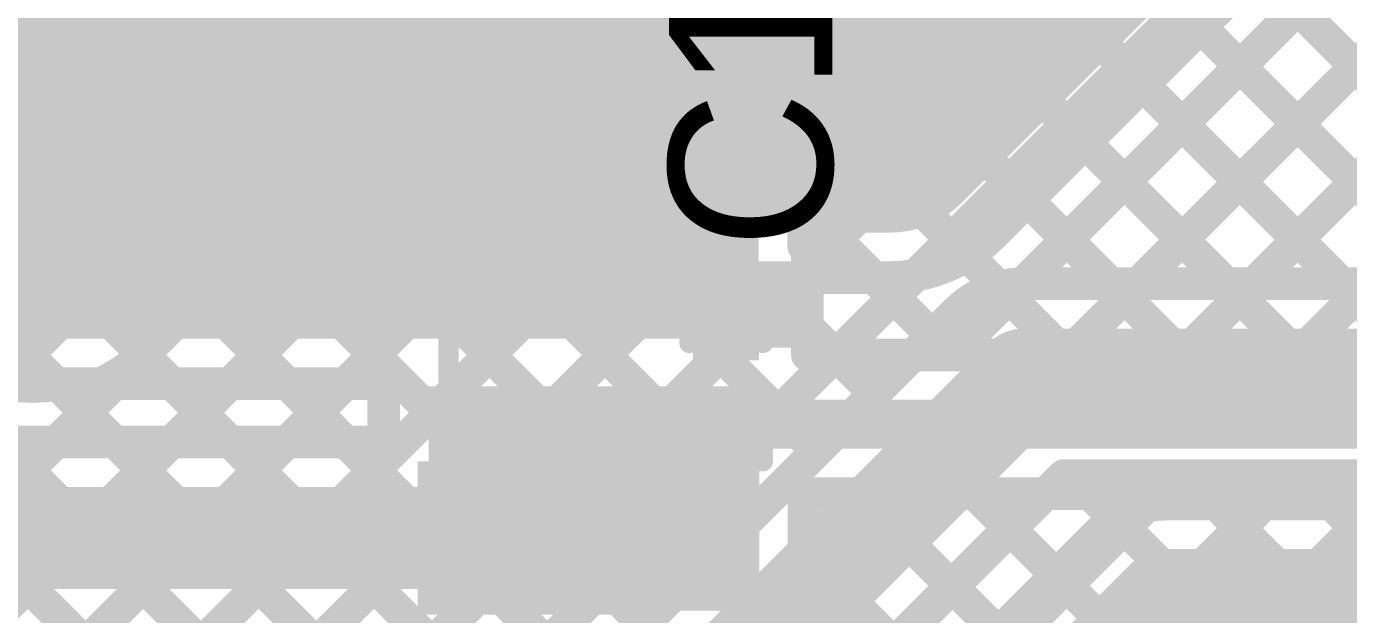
# Model space of a CAD drawing. Header units: millimetres. Extents: x 3.9 to 7.44, y 1.03 to 3.16.
# Drawn here: x 4.7656 to 5.0895, y 1.9304 to 2.0745 of the extents above; entities that cross this region are included whole.
import ezdxf

# ---------------------------------------------------------------- set-up
doc = ezdxf.new("R2010")
doc.units = ezdxf.units.MM
doc.header["$MEASUREMENT"] = 0
for name, color, linetype in [('BottomLayer', 5, 'Continuous'), ('TopLayer', 1, 'Continuous'), ('TopOverlay', 2, 'Continuous'), ('TopPaste', 8, 'Continuous'), ('TopSolder', 216, 'Continuous')]:
    doc.layers.add(name, color=color, linetype=linetype)

# ---------------------------------------------------------------- blocks, each defined once
blk = doc.blocks.new('TS_1187A_C_G_B_8')
at = {"layer": 'TopLayer'}
for points in [[(-0.1378, 0.05906), (-0.09843, 0.05906), (-0.1378, 0.08858), (-0.09843, 0.08858)], [(0.09843, 0.05906), (0.1378, 0.05906), (0.09843, 0.08858), (0.1378, 0.08858)], [(-0.1378, -0.08858), (-0.09843, -0.08858), (-0.1378, -0.05906), (-0.09843, -0.05906)], [(0.09843, -0.08858), (0.1378, -0.08858), (0.09843, -0.05906), (0.1378, -0.05906)]]:
    blk.add_solid(points, dxfattribs=at)
at = {"layer": 'TopOverlay'}
for points, const_width in [([(-0.12517, 0.106, 1), (-0.13683, 0.106, 1)], 0.01), ([(-0.13933, 0.106, 1), (-0.13433, 0.106, 1)], 0.005), ([(-0.12767, 0.106, 1), (-0.12267, 0.106, 1)], 0.005), ([(-0.05425, 0.102, 1), (-0.05175, 0.102, 1)], 0.0025), ([(0.05275, 0.102, 1), (0.05525, 0.102, 1)], 0.0025), ([(0.03821, 0, 1), (-0.03821, 0, 1)], 0.005), ([(-0.10325, 0.035, 1), (-0.10075, 0.035, 1)], 0.0025), ([(0.10075, 0.035, 1), (0.10325, 0.035, 1)], 0.0025), ([(0.00985, 0, 1), (-0.00985, 0, 1)], 0.01969), ([(-0.01477, 0, 1), (-0.00493, 0, 1)], 0.00984), ([(0.00493, 0, 1), (0.01477, 0, 1)], 0.00984), ([(-0.03946, 0, 1), (-0.03696, 0, 1)], 0.0025), ([(0.03696, 0, 1), (0.03946, 0, 1)], 0.0025), ([(-0.10325, -0.034, 1), (-0.10075, -0.034, 1)], 0.0025), ([(0.10075, -0.034, 1), (0.10325, -0.034, 1)], 0.0025), ([(-0.05425, -0.102, 1), (-0.05175, -0.102, 1)], 0.0025), ([(0.05275, -0.102, 1), (0.05525, -0.102, 1)], 0.0025)]:
    blk.add_lwpolyline(points, format="xyb", close=True, dxfattribs=dict(at, const_width=const_width))
at = {"layer": 'TopOverlay', "const_width": 0.005}
for points in [[(0.054, 0.102), (-0.053, 0.102)], [(-0.102, 0.035), (-0.102, -0.034)], [(0.102, 0.035), (0.102, -0.034)], [(0.054, -0.102), (-0.053, -0.102)]]:
    blk.add_lwpolyline(points, dxfattribs=at)
at = {"layer": 'TopPaste'}
for points in [[(-0.1378, 0.05906), (-0.09843, 0.05906), (-0.1378, 0.08858), (-0.09843, 0.08858)], [(0.09843, 0.05906), (0.1378, 0.05906), (0.09843, 0.08858), (0.1378, 0.08858)], [(-0.1378, -0.08858), (-0.09843, -0.08858), (-0.1378, -0.05906), (-0.09843, -0.05906)], [(0.09843, -0.08858), (0.1378, -0.08858), (0.09843, -0.05906), (0.1378, -0.05906)]]:
    blk.add_solid(points, dxfattribs=at)
at = {"layer": 'TopSolder'}
for points in [[(-0.1418, 0.05506), (-0.09443, 0.05506), (-0.1418, 0.09258), (-0.09443, 0.09258)], [(0.09443, 0.05506), (0.1418, 0.05506), (0.09443, 0.09258), (0.1418, 0.09258)], [(-0.1418, -0.09258), (-0.09443, -0.09258), (-0.1418, -0.05506), (-0.09443, -0.05506)], [(0.09443, -0.09258), (0.1418, -0.09258), (0.09443, -0.05506), (0.1418, -0.05506)]]:
    blk.add_solid(points, dxfattribs=at)
blk = doc.blocks.new('CAP_0201_60')
at = {"layer": 'TopLayer'}
for points in [[(-0.01772, -0.00591), (-0.00591, -0.00591), (-0.01772, 0.00591), (-0.00591, 0.00591)], [(0.00591, -0.00591), (0.01772, -0.00591), (0.00591, 0.00591), (0.01772, 0.00591)]]:
    blk.add_solid(points, dxfattribs=at)
at = {"layer": 'TopOverlay', "const_width": 0.005}
for points in [[(-0.021, 0.009), (-0.021, -0.009)], [(-0.021, 0.009), (-0.008, 0.009)], [(0.008, 0.009), (0.021, 0.009)], [(0.021, 0.009), (0.021, -0.009)], [(-0.021, -0.009), (-0.008, -0.009)], [(0.008, -0.009), (0.021, -0.009)]]:
    blk.add_lwpolyline(points, dxfattribs=at)
at = {"layer": 'TopOverlay', "const_width": 0.0025}
for points in [[(-0.02225, 0.009, 1), (-0.01975, 0.009, 1)], [(-0.02225, 0.009, 1), (-0.01975, 0.009, 1)], [(-0.00925, 0.009, 1), (-0.00675, 0.009, 1)], [(0.00675, 0.009, 1), (0.00925, 0.009, 1)], [(0.01975, 0.009, 1), (0.02225, 0.009, 1)], [(0.01975, 0.009, 1), (0.02225, 0.009, 1)], [(-0.02225, -0.009, 1), (-0.01975, -0.009, 1)], [(-0.02225, -0.009, 1), (-0.01975, -0.009, 1)], [(-0.00925, -0.009, 1), (-0.00675, -0.009, 1)], [(0.00675, -0.009, 1), (0.00925, -0.009, 1)], [(0.01975, -0.009, 1), (0.02225, -0.009, 1)], [(0.01975, -0.009, 1), (0.02225, -0.009, 1)]]:
    blk.add_lwpolyline(points, format="xyb", close=True, dxfattribs=at)
at = {"layer": 'TopPaste'}
for points in [[(-0.01772, -0.00591), (-0.00591, -0.00591), (-0.01772, 0.00591), (-0.00591, 0.00591)], [(0.00591, -0.00591), (0.01772, -0.00591), (0.00591, 0.00591), (0.01772, 0.00591)]]:
    blk.add_solid(points, dxfattribs=at)
at = {"layer": 'TopSolder'}
for points in [[(-0.01988, -0.00807), (-0.00374, -0.00807), (-0.01988, 0.00807), (-0.00374, 0.00807)], [(0.00374, -0.00807), (0.01988, -0.00807), (0.00374, 0.00807), (0.01988, 0.00807)]]:
    blk.add_solid(points, dxfattribs=at)

msp = doc.modelspace()

# ---------------------------------------------------------------- linework, layer by layer
at = {"layer": 'BottomLayer'}
for points, const_width in [([(5.00963, 2.0115), (5.296, 2.29787)], 0.008), ([(5.03792, 2.0115), (5.296, 2.26958)], 0.008), ([(4.977, 2.049), (5.146, 2.218)], 0.05), ([(5.0662, 2.0115), (5.28969, 2.23499)], 0.008), ([(5.0025, 2.02359), (5.15153, 2.17262)], 0.008), ([(5.06742, 2.08851), (5.14442, 2.0115)], 0.008), ([(5.05328, 2.07436), (5.11614, 2.0115)], 0.008), ([(4.661, 2.049), (4.977, 2.049)], 0.05), ([(5.03913, 2.06022), (5.08785, 2.0115)], 0.008), ([(5.02499, 2.04608), (5.05957, 2.0115)], 0.008), ([(5.01085, 2.03194), (5.03129, 2.0115)], 0.008), ([(4.99605, 2.01845), (5.00383, 2.01067)], 0.008), ([(4.697, 1.72715), (4.98343, 2.01358)], 0.008), ([(4.697, 2.013), (4.977, 2.013)], 0.008), ([(4.697, 1.78372), (4.92628, 2.013)], 0.008), ([(4.697, 1.89686), (4.81314, 2.013)], 0.008), ([(4.697, 1.86857), (4.84143, 2.013)], 0.008), ([(4.697, 1.92514), (4.78486, 2.013)], 0.008), ([(4.697, 1.75544), (4.95456, 2.013)], 0.008), ([(4.70389, 1.84718), (4.86971, 2.013)], 0.008), ([(4.70484, 1.81985), (4.898, 2.013)], 0.008), ([(4.70484, 1.81985), (4.898, 2.013)], 0.008), ([(4.71866, 2.013), (4.86021, 1.87145)], 0.008), ([(4.74694, 2.013), (4.87435, 1.88559)], 0.008), ([(4.77523, 2.013), (4.8885, 1.89973)], 0.008), ([(4.80351, 2.013), (4.90264, 1.91387)], 0.008), ([(4.8318, 2.013), (4.91678, 1.92801)], 0.008), ([(4.86008, 2.013), (4.93092, 1.94216)], 0.008), ([(4.88836, 2.013), (4.94507, 1.9563)], 0.008), ([(4.91665, 2.013), (4.95921, 1.97044)], 0.008), ([(4.94493, 2.013), (4.97335, 1.98458)], 0.008), ([(4.97322, 2.013), (4.98749, 1.99873)], 0.008), ([(5.01, 2.0115), (5.224, 2.0115)], 0.008), ([(4.697, 2.00637), (4.84607, 1.8573)], 0.008), ([(4.7054, 1.71663), (4.99337, 2.0046)], 0.008), ([(4.722, 1.7), (5.01, 1.988)], 0.025), ([(5.01, 1.988), (5.224, 1.988)], 0.025), ([(4.7455, 1.69027), (5.01973, 1.9645)], 0.008), ([(5.01973, 1.9645), (5.224, 1.9645)], 0.008), ([(5.02172, 1.9645), (5.03239, 1.95383)], 0.008), ([(5.03993, 1.95695), (5.04749, 1.9645)], 0.008), ([(5.05, 1.9645), (5.057, 1.9575)], 0.008), ([(5.06877, 1.9575), (5.07577, 1.9645)], 0.008), ([(5.07829, 1.9645), (5.08529, 1.9575)], 0.008), ([(5.045, 1.9575), (5.26727, 1.9575)], 0.008), ([(4.7564, 1.67863), (5.02837, 1.9506)], 0.008), ([(5.00658, 1.95135), (5.01785, 1.94008)], 0.008), ([(4.773, 1.662), (5.045, 1.934)], 0.025), ([(5.045, 1.934), (5.277, 1.934)], 0.025), ([(4.99244, 1.93721), (5.00371, 1.92594)], 0.008)]:
    msp.add_lwpolyline(points, dxfattribs=dict(at, const_width=const_width))
for points, const_width in [([(5.05128, 2.07436, 1), (5.05528, 2.07436, 1)], 0.004), ([(4.9645, 2.049, 1), (4.9895, 2.049, 1)], 0.025), ([(4.9645, 2.049, 1), (4.9895, 2.049, 1)], 0.025), ([(5.03713, 2.06022, 1), (5.04113, 2.06022, 1)], 0.004), ([(5.02299, 2.04608, 1), (5.02699, 2.04608, 1)], 0.004), ([(5.00885, 2.03194, 1), (5.01285, 2.03194, 1)], 0.004), ([(5.00046, 2.02354, 1), (5.00446, 2.02354, 1)], 0.004), ([(5.0005, 2.02359, 1), (5.0045, 2.02359, 1)], 0.004), ([(5.0005, 2.02359, 1), (5.0045, 2.02359, 1)], 0.004), ([(4.99405, 2.01845, 1), (4.99805, 2.01845, 1)], 0.004), ([(4.77323, 2.013, 1), (4.77723, 2.013, 1)], 0.004), ([(4.78286, 2.013, 1), (4.78686, 2.013, 1)], 0.004), ([(4.80151, 2.013, 1), (4.80551, 2.013, 1)], 0.004), ([(4.81114, 2.013, 1), (4.81514, 2.013, 1)], 0.004), ([(4.8298, 2.013, 1), (4.8338, 2.013, 1)], 0.004), ([(4.83943, 2.013, 1), (4.84343, 2.013, 1)], 0.004), ([(4.85808, 2.013, 1), (4.86208, 2.013, 1)], 0.004), ([(4.86771, 2.013, 1), (4.87171, 2.013, 1)], 0.004), ([(4.88636, 2.013, 1), (4.89036, 2.013, 1)], 0.004), ([(4.896, 2.013, 1), (4.9, 2.013, 1)], 0.004), ([(4.896, 2.013, 1), (4.9, 2.013, 1)], 0.004), ([(4.91465, 2.013, 1), (4.91865, 2.013, 1)], 0.004), ([(4.92428, 2.013, 1), (4.92828, 2.013, 1)], 0.004), ([(4.94293, 2.013, 1), (4.94693, 2.013, 1)], 0.004), ([(4.95256, 2.013, 1), (4.95656, 2.013, 1)], 0.004), ([(4.97122, 2.013, 1), (4.97522, 2.013, 1)], 0.004), ([(4.975, 2.013, 1), (4.979, 2.013, 1)], 0.004), ([(4.975, 2.013, 1), (4.979, 2.013, 1)], 0.004), ([(4.975, 2.013, 1), (4.979, 2.013, 1)], 0.004), ([(4.98143, 2.01358, 1), (4.98543, 2.01358, 1)], 0.004), ([(5.00763, 2.0115, 1), (5.01163, 2.0115, 1)], 0.004), ([(5.008, 2.0115, 1), (5.012, 2.0115, 1)], 0.004), ([(5.008, 2.0115, 1), (5.012, 2.0115, 1)], 0.004), ([(5.008, 2.0115, 1), (5.012, 2.0115, 1)], 0.004), ([(5.02929, 2.0115, 1), (5.03329, 2.0115, 1)], 0.004), ([(5.03592, 2.0115, 1), (5.03992, 2.0115, 1)], 0.004), ([(5.05757, 2.0115, 1), (5.06157, 2.0115, 1)], 0.004), ([(5.0642, 2.0115, 1), (5.0682, 2.0115, 1)], 0.004), ([(5.08585, 2.0115, 1), (5.08985, 2.0115, 1)], 0.004), ([(5.00183, 2.01067, 1), (5.00583, 2.01067, 1)], 0.004), ([(4.99137, 2.0046, 1), (4.99537, 2.0046, 1)], 0.004), ([(4.99137, 2.0046, 1), (4.99537, 2.0046, 1)], 0.004), ([(4.99138, 2.00462, 1), (4.99538, 2.00462, 1)], 0.004), ([(4.98549, 1.99873, 1), (4.98949, 1.99873, 1)], 0.004), ([(5.00375, 1.988, 1), (5.01625, 1.988, 1)], 0.0125), ([(5.00375, 1.988, 1), (5.01625, 1.988, 1)], 0.0125), ([(4.97135, 1.98458, 1), (4.97535, 1.98458, 1)], 0.004), ([(4.95721, 1.97044, 1), (4.96121, 1.97044, 1)], 0.004), ([(5.01773, 1.9645, 1), (5.02173, 1.9645, 1)], 0.004), ([(5.01773, 1.9645, 1), (5.02173, 1.9645, 1)], 0.004), ([(5.01972, 1.9645, 1), (5.02372, 1.9645, 1)], 0.004), ([(5.04549, 1.9645, 1), (5.04949, 1.9645, 1)], 0.004), ([(5.048, 1.9645, 1), (5.052, 1.9645, 1)], 0.004), ([(5.07377, 1.9645, 1), (5.07777, 1.9645, 1)], 0.004), ([(5.07629, 1.9645, 1), (5.08029, 1.9645, 1)], 0.004), ([(4.94307, 1.9563, 1), (4.94707, 1.9563, 1)], 0.004), ([(5.03793, 1.95695, 1), (5.04193, 1.95695, 1)], 0.004), ([(5.043, 1.9575, 1), (5.047, 1.9575, 1)], 0.004), ([(5.043, 1.9575, 1), (5.047, 1.9575, 1)], 0.004), ([(5.043, 1.9575, 1), (5.047, 1.9575, 1)], 0.004), ([(5.055, 1.9575, 1), (5.059, 1.9575, 1)], 0.004), ([(5.06677, 1.9575, 1), (5.07077, 1.9575, 1)], 0.004), ([(5.08329, 1.9575, 1), (5.08729, 1.9575, 1)], 0.004), ([(5.03039, 1.95383, 1), (5.03439, 1.95383, 1)], 0.004), ([(5.00458, 1.95135, 1), (5.00858, 1.95135, 1)], 0.004), ([(5.02637, 1.9506, 1), (5.03037, 1.9506, 1)], 0.004), ([(5.02637, 1.9506, 1), (5.03037, 1.9506, 1)], 0.004), ([(5.02638, 1.95062, 1), (5.03038, 1.95062, 1)], 0.004), ([(4.92892, 1.94216, 1), (4.93292, 1.94216, 1)], 0.004), ([(5.01585, 1.94008, 1), (5.01985, 1.94008, 1)], 0.004), ([(5.03875, 1.934, 1), (5.05125, 1.934, 1)], 0.0125), ([(5.03875, 1.934, 1), (5.05125, 1.934, 1)], 0.0125), ([(4.99044, 1.93721, 1), (4.99444, 1.93721, 1)], 0.004), ([(4.91478, 1.92801, 1), (4.91878, 1.92801, 1)], 0.004)]:
    msp.add_lwpolyline(points, format="xyb", close=True, dxfattribs=dict(at, const_width=const_width))
at = {"layer": 'BottomLayer', "const_width": 0.008}
for points in [[(5.0025, 2.02359, -0.199396), (4.977, 2.013)], [(5.00246, 2.02354, -0.198912), (4.977, 2.013)], [(4.99337, 2.0046, -0.199188), (5.01, 2.0115)], [(4.99338, 2.00462, -0.198912), (5.01, 2.0115)], [(5.02837, 1.9506, -0.199188), (5.045, 1.9575)], [(5.02838, 1.95062, -0.198912), (5.045, 1.9575)]]:
    msp.add_lwpolyline(points, format="xyb", dxfattribs=at)
at = {"layer": 'TopLayer'}
for points, const_width in [([(4.956, 2.071), (5.10283, 2.21784)], 0.008), ([(4.956, 2.071), (5.10283, 2.21784)], 0.008), ([(4.94747, 2.20845), (5.14694, 2.00898)], 0.008), ([(4.956, 2.04272), (5.10878, 2.1955)], 0.008), ([(4.90659, 2.19276), (5.10529, 1.99406)], 0.008), ([(4.93228, 2.19536), (5.1328, 1.99484)], 0.008), ([(4.95691, 2.01534), (5.12227, 2.18071)], 0.008), ([(4.9922, 1.99406), (5.18013, 2.182)], 0.008), ([(4.96391, 1.99406), (5.1427, 2.17285)], 0.008), ([(5.02048, 1.99406), (5.20089, 2.17447)], 0.008), ([(5.04877, 1.99406), (5.22917, 2.17447)], 0.008), ([(5.07705, 1.99406), (5.25746, 2.17447)], 0.008), ([(4.956, 2.02072), (4.956, 2.124)], 0.008), ([(4.956, 2.11507), (5.077, 1.99406)], 0.008), ([(4.88411, 2.04911), (4.88411, 2.09682)], 0.02), ([(4.956, 2.08679), (5.04872, 1.99406)], 0.008), ([(4.956, 2.0585), (5.02044, 1.99406)], 0.008), ([(4.884, 2.049), (4.88411, 2.04911)], 0.02), ([(4.956, 2.03022), (4.99215, 1.99406)], 0.008), ([(4.95691, 1.99406), (4.95691, 2.02072)], 0.008), ([(4.937, 2.00081), (4.95291, 2.00081)], 0.01), ([(4.95691, 2.00103), (4.96387, 1.99406)], 0.008), ([(4.95691, 1.99406), (5.13202, 1.99406)], 0.008), ([(4.617, 1.987), (4.85312, 1.987)], 0.008), ([(4.77282, 1.97268), (4.78714, 1.987)], 0.008), ([(4.77294, 1.987), (4.78726, 1.97268)], 0.008), ([(4.80111, 1.97268), (4.81543, 1.987)], 0.008), ([(4.80123, 1.987), (4.81555, 1.97268)], 0.008), ([(4.82939, 1.97268), (4.84371, 1.987)], 0.008), ([(4.82951, 1.987), (4.84383, 1.97268)], 0.008), ([(4.85312, 1.97268), (4.85312, 1.987)], 0.008), ([(4.937, 1.97719), (4.93712, 1.97707)], 0.012), ([(4.93712, 1.97707), (5.13907, 1.97707)], 0.012), ([(4.67957, 1.97268), (4.85312, 1.97268)], 0.008), ([(4.956, 1.87301), (5.04305, 1.96006)], 0.008), ([(4.956, 1.84473), (5.07134, 1.96006)], 0.008), ([(4.956, 1.9013), (5.01477, 1.96006)], 0.008), ([(4.956, 1.81645), (5.09962, 1.96006)], 0.008), ([(4.95612, 1.96006), (5.13302, 1.96006)], 0.008), ([(4.95612, 1.92038), (4.95612, 1.96006)], 0.008), ([(4.95612, 1.92971), (4.98648, 1.96006)], 0.008), ([(4.96958, 1.96006), (5.0513, 1.87834)], 0.008), ([(4.99787, 1.96006), (5.06545, 1.89249)], 0.008), ([(5.02615, 1.96006), (5.07959, 1.90663)], 0.008), ([(5.05444, 1.96006), (5.09373, 1.92077)], 0.008), ([(5.08272, 1.96006), (5.10787, 1.93491)], 0.008), ([(4.65018, 1.94918), (4.88411, 1.94918)], 0.025), ([(4.88411, 1.94918), (4.88482, 1.94918)], 0.02), ([(4.884, 1.95), (4.88482, 1.94918)], 0.012), ([(4.88482, 1.94918), (4.88511, 1.94918)], 0.012), ([(4.95612, 1.94524), (5.03716, 1.8642)], 0.008)]:
    msp.add_lwpolyline(points, dxfattribs=dict(at, const_width=const_width))
for points, const_width in [([(4.954, 2.071, 1), (4.958, 2.071, 1)], 0.004), ([(4.954, 2.071, 1), (4.958, 2.071, 1)], 0.004), ([(4.954, 2.0585, 1), (4.958, 2.0585, 1)], 0.004), ([(4.879, 2.049, 1), (4.889, 2.049, 1)], 0.01), ([(4.87911, 2.04911, 1), (4.88911, 2.04911, 1)], 0.01), ([(4.87911, 2.04911, 1), (4.88911, 2.04911, 1)], 0.01), ([(4.954, 2.04272, 1), (4.958, 2.04272, 1)], 0.004), ([(4.954, 2.03022, 1), (4.958, 2.03022, 1)], 0.004), ([(4.954, 2.02072, 1), (4.958, 2.02072, 1)], 0.004), ([(4.95491, 2.02072, 1), (4.95891, 2.02072, 1)], 0.004), ([(4.95491, 2.01534, 1), (4.95891, 2.01534, 1)], 0.004), ([(4.9345, 2.00081, 1), (4.9395, 2.00081, 1)], 0.005), ([(4.95041, 2.00081, 1), (4.95541, 2.00081, 1)], 0.005), ([(4.95491, 2.00103, 1), (4.95891, 2.00103, 1)], 0.004), ([(4.95491, 1.99406, 1), (4.95891, 1.99406, 1)], 0.004), ([(4.95491, 1.99406, 1), (4.95891, 1.99406, 1)], 0.004), ([(4.96187, 1.99406, 1), (4.96587, 1.99406, 1)], 0.004), ([(4.96191, 1.99406, 1), (4.96591, 1.99406, 1)], 0.004), ([(4.99015, 1.99406, 1), (4.99415, 1.99406, 1)], 0.004), ([(4.9902, 1.99406, 1), (4.9942, 1.99406, 1)], 0.004), ([(5.01844, 1.99406, 1), (5.02244, 1.99406, 1)], 0.004), ([(5.01848, 1.99406, 1), (5.02248, 1.99406, 1)], 0.004), ([(5.04672, 1.99406, 1), (5.05072, 1.99406, 1)], 0.004), ([(5.04677, 1.99406, 1), (5.05077, 1.99406, 1)], 0.004), ([(5.075, 1.99406, 1), (5.079, 1.99406, 1)], 0.004), ([(5.07505, 1.99406, 1), (5.07905, 1.99406, 1)], 0.004), ([(4.77094, 1.987, 1), (4.77494, 1.987, 1)], 0.004), ([(4.78514, 1.987, 1), (4.78914, 1.987, 1)], 0.004), ([(4.79923, 1.987, 1), (4.80323, 1.987, 1)], 0.004), ([(4.81343, 1.987, 1), (4.81743, 1.987, 1)], 0.004), ([(4.82751, 1.987, 1), (4.83151, 1.987, 1)], 0.004), ([(4.84171, 1.987, 1), (4.84571, 1.987, 1)], 0.004), ([(4.85112, 1.987, 1), (4.85512, 1.987, 1)], 0.004), ([(4.85112, 1.987, 1), (4.85512, 1.987, 1)], 0.004), ([(4.934, 1.97719, 1), (4.94, 1.97719, 1)], 0.006), ([(4.93412, 1.97707, 1), (4.94012, 1.97707, 1)], 0.006), ([(4.93412, 1.97707, 1), (4.94012, 1.97707, 1)], 0.006), ([(4.77082, 1.97268, 1), (4.77482, 1.97268, 1)], 0.004), ([(4.78526, 1.97268, 1), (4.78926, 1.97268, 1)], 0.004), ([(4.79911, 1.97268, 1), (4.80311, 1.97268, 1)], 0.004), ([(4.81355, 1.97268, 1), (4.81755, 1.97268, 1)], 0.004), ([(4.82739, 1.97268, 1), (4.83139, 1.97268, 1)], 0.004), ([(4.84183, 1.97268, 1), (4.84583, 1.97268, 1)], 0.004), ([(4.85112, 1.97268, 1), (4.85512, 1.97268, 1)], 0.004), ([(4.85112, 1.97268, 1), (4.85512, 1.97268, 1)], 0.004), ([(4.95412, 1.96006, 1), (4.95812, 1.96006, 1)], 0.004), ([(4.95412, 1.96006, 1), (4.95812, 1.96006, 1)], 0.004), ([(4.96758, 1.96006, 1), (4.97158, 1.96006, 1)], 0.004), ([(4.98448, 1.96006, 1), (4.98848, 1.96006, 1)], 0.004), ([(4.99587, 1.96006, 1), (4.99987, 1.96006, 1)], 0.004), ([(5.01277, 1.96006, 1), (5.01677, 1.96006, 1)], 0.004), ([(5.02415, 1.96006, 1), (5.02815, 1.96006, 1)], 0.004), ([(5.04105, 1.96006, 1), (5.04505, 1.96006, 1)], 0.004), ([(5.05244, 1.96006, 1), (5.05644, 1.96006, 1)], 0.004), ([(5.06934, 1.96006, 1), (5.07334, 1.96006, 1)], 0.004), ([(5.08072, 1.96006, 1), (5.08472, 1.96006, 1)], 0.004), ([(4.87786, 1.94918, 1), (4.89036, 1.94918, 1)], 0.0125), ([(4.87911, 1.94918, 1), (4.88911, 1.94918, 1)], 0.01), ([(4.87982, 1.94918, 1), (4.88982, 1.94918, 1)], 0.01), ([(4.881, 1.95, 1), (4.887, 1.95, 1)], 0.006), ([(4.88182, 1.94918, 1), (4.88782, 1.94918, 1)], 0.006), ([(4.88182, 1.94918, 1), (4.88782, 1.94918, 1)], 0.006), ([(4.88211, 1.94918, 1), (4.88811, 1.94918, 1)], 0.006), ([(4.95412, 1.94524, 1), (4.95812, 1.94524, 1)], 0.004), ([(4.95412, 1.92971, 1), (4.95812, 1.92971, 1)], 0.004)]:
    msp.add_lwpolyline(points, format="xyb", close=True, dxfattribs=dict(at, const_width=const_width))
for points in [[(4.628, 1.998), (4.945, 1.998), (4.628, 2.113), (4.945, 2.113)], [(4.86412, 1.93138), (4.94512, 1.93138), (4.86412, 1.98638), (4.94512, 1.98638)]]:
    msp.add_solid(points, dxfattribs=at)

# ---------------------------------------------------------------- block references
for name, p, rotation in [('TS_1187A_C_G_B_8', (4.767, 2.023), 180), ('CAP_0201_60', (4.937, 1.989), 90)]:
    msp.add_blockref(name, p, dxfattribs=dict(rotation=rotation))

# ---------------------------------------------------------------- texts
at = {"layer": 'TopOverlay'}
msp.add_text('C15', height=0.04, rotation=90, dxfattribs=at).set_placement((4.963, 2.02))

doc.saveas('drawing.dxf')
